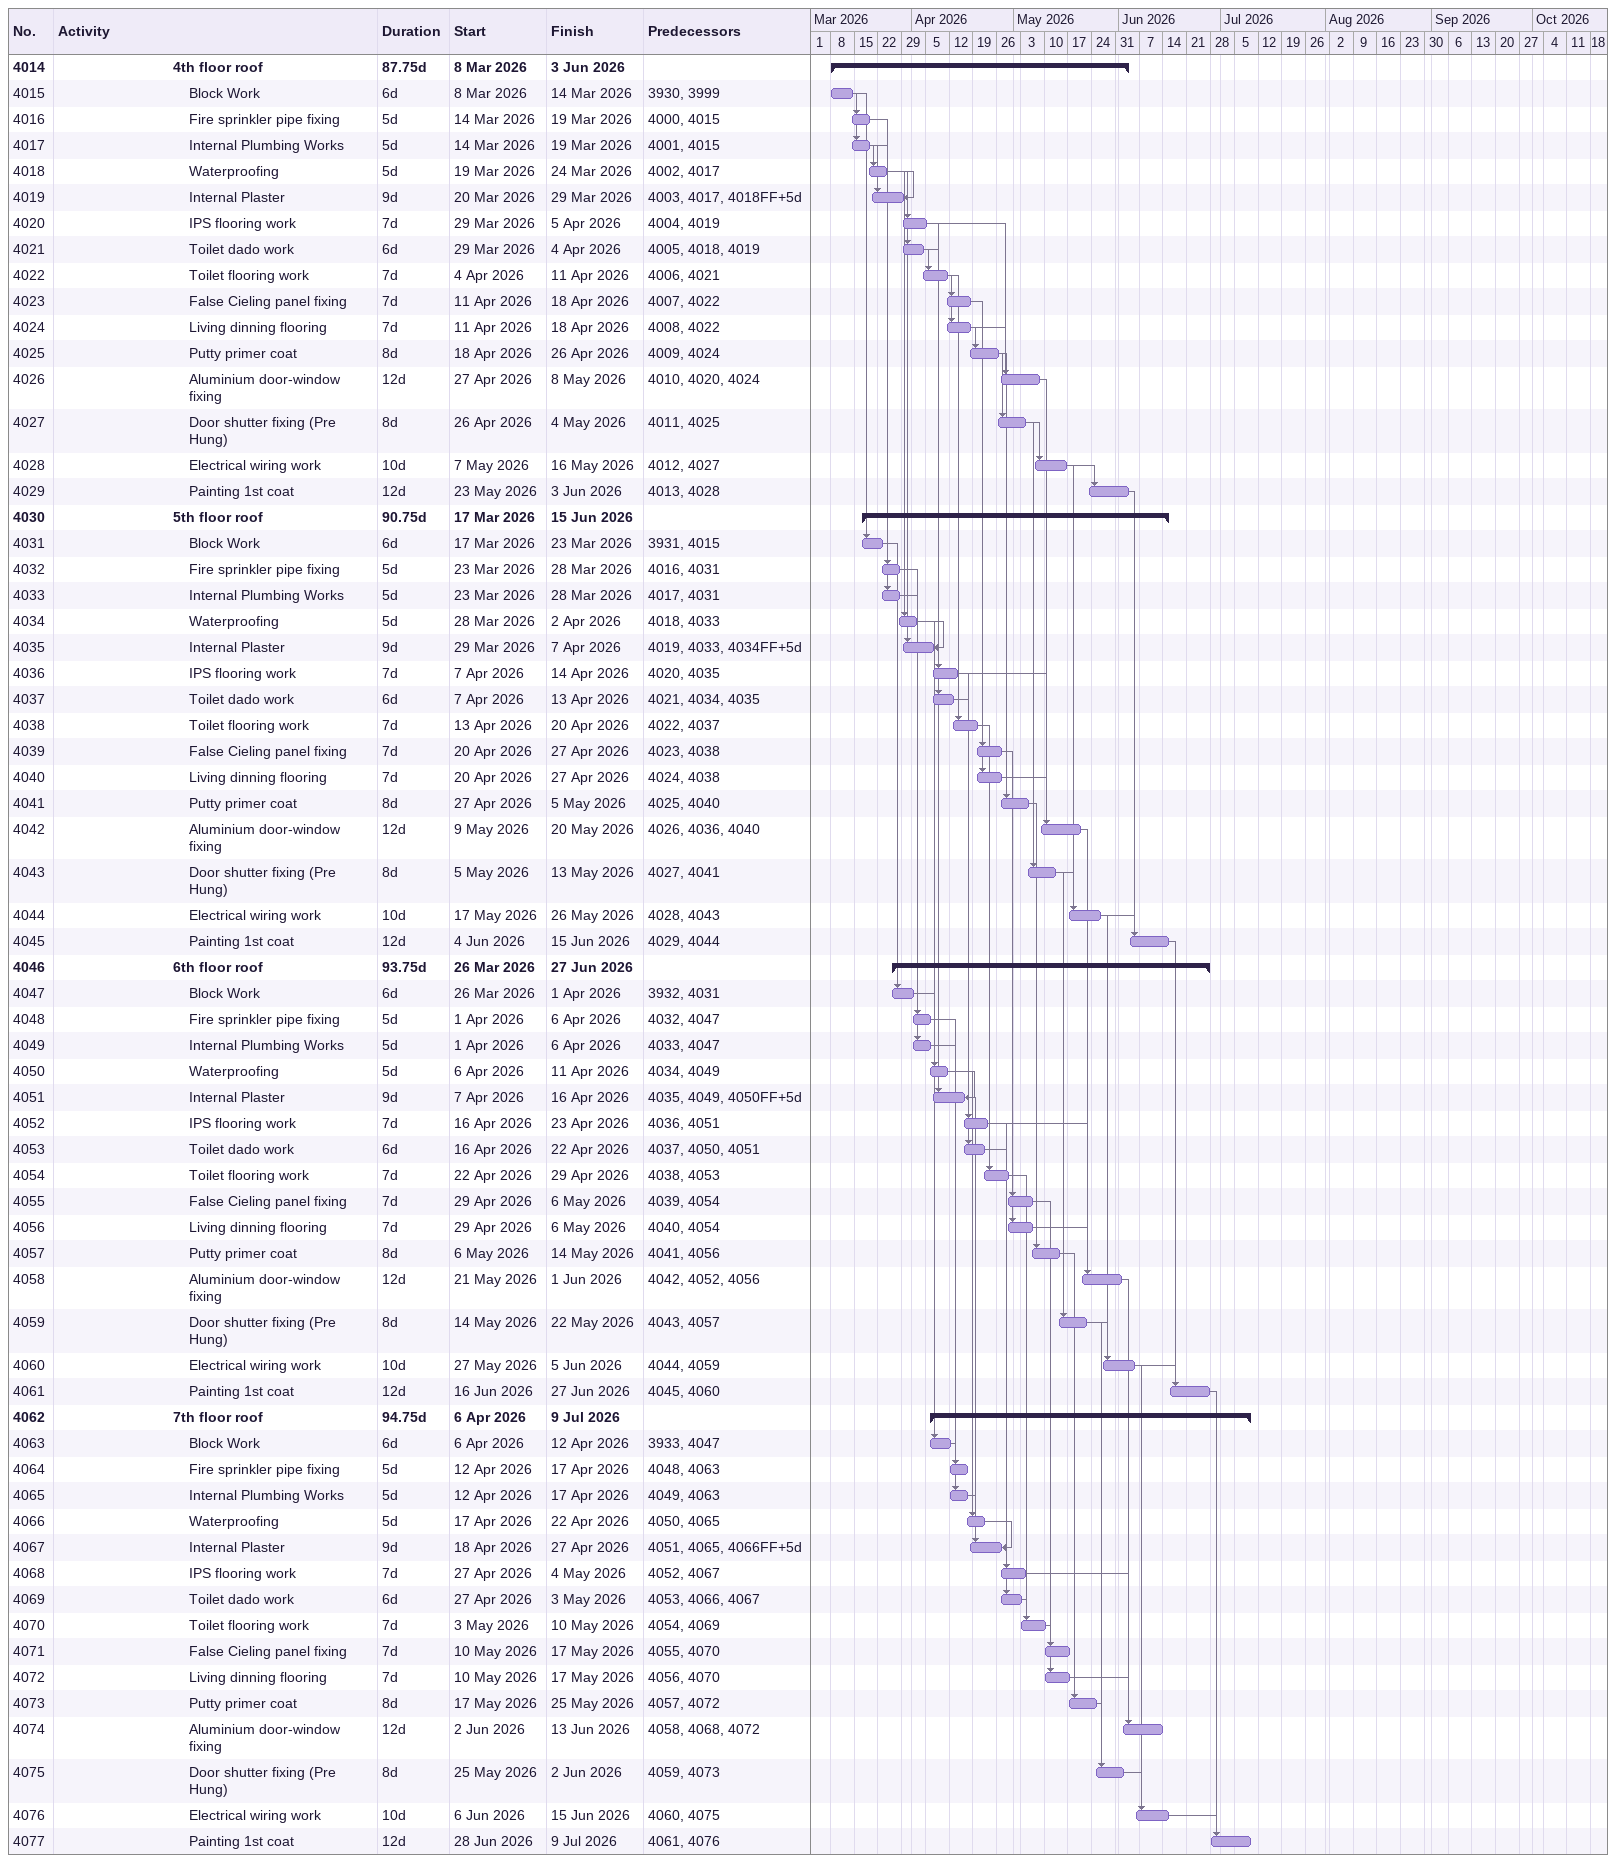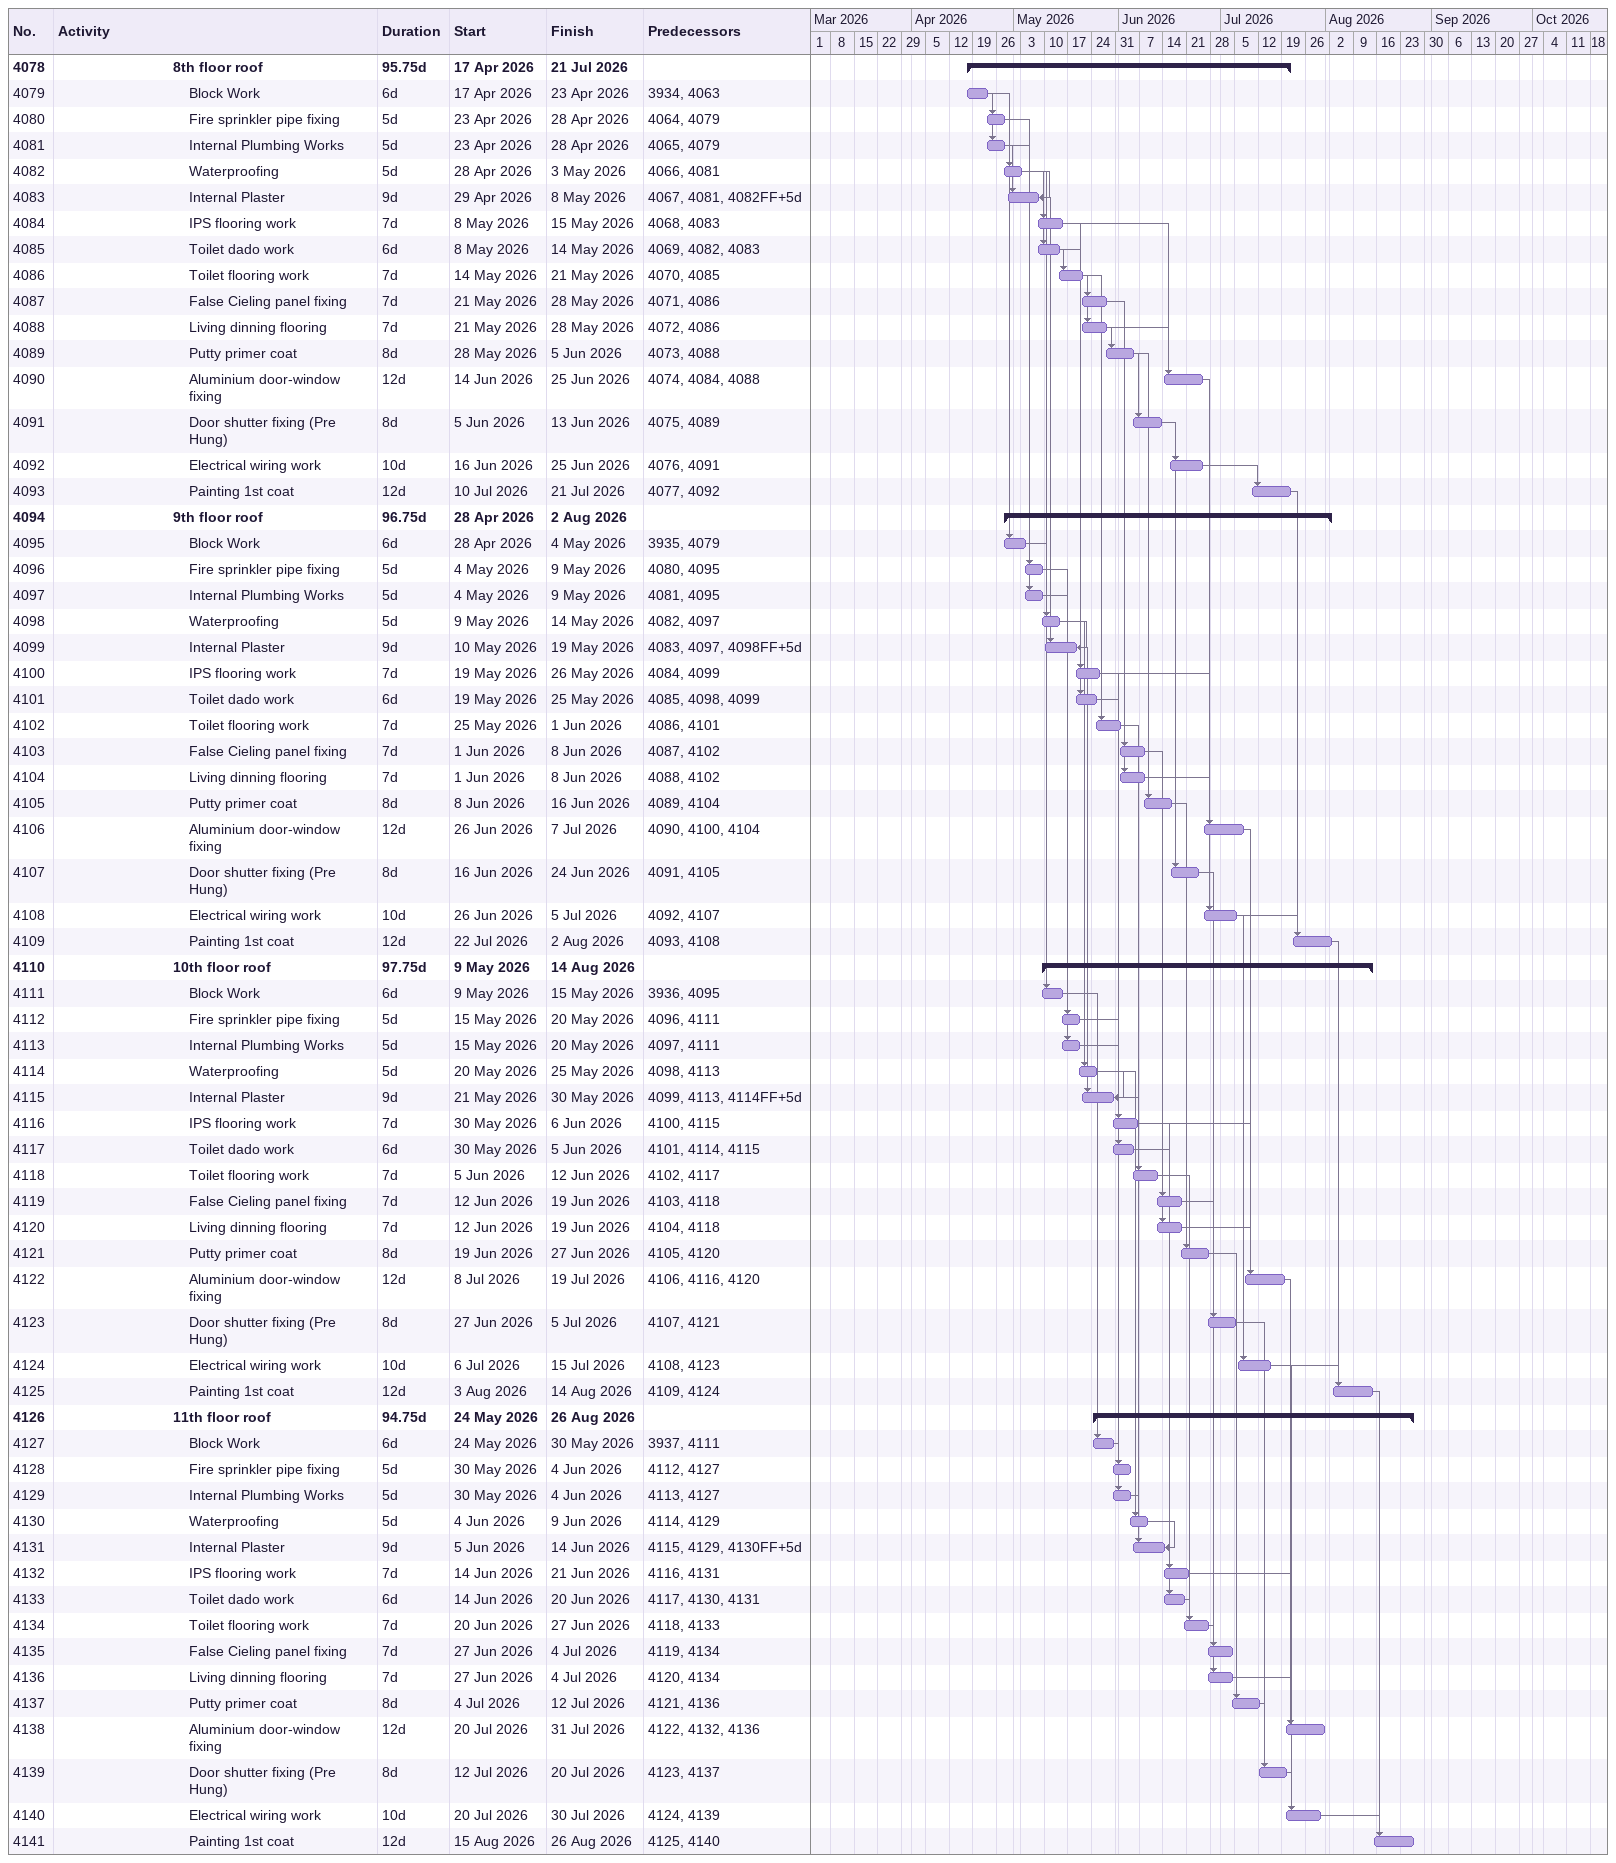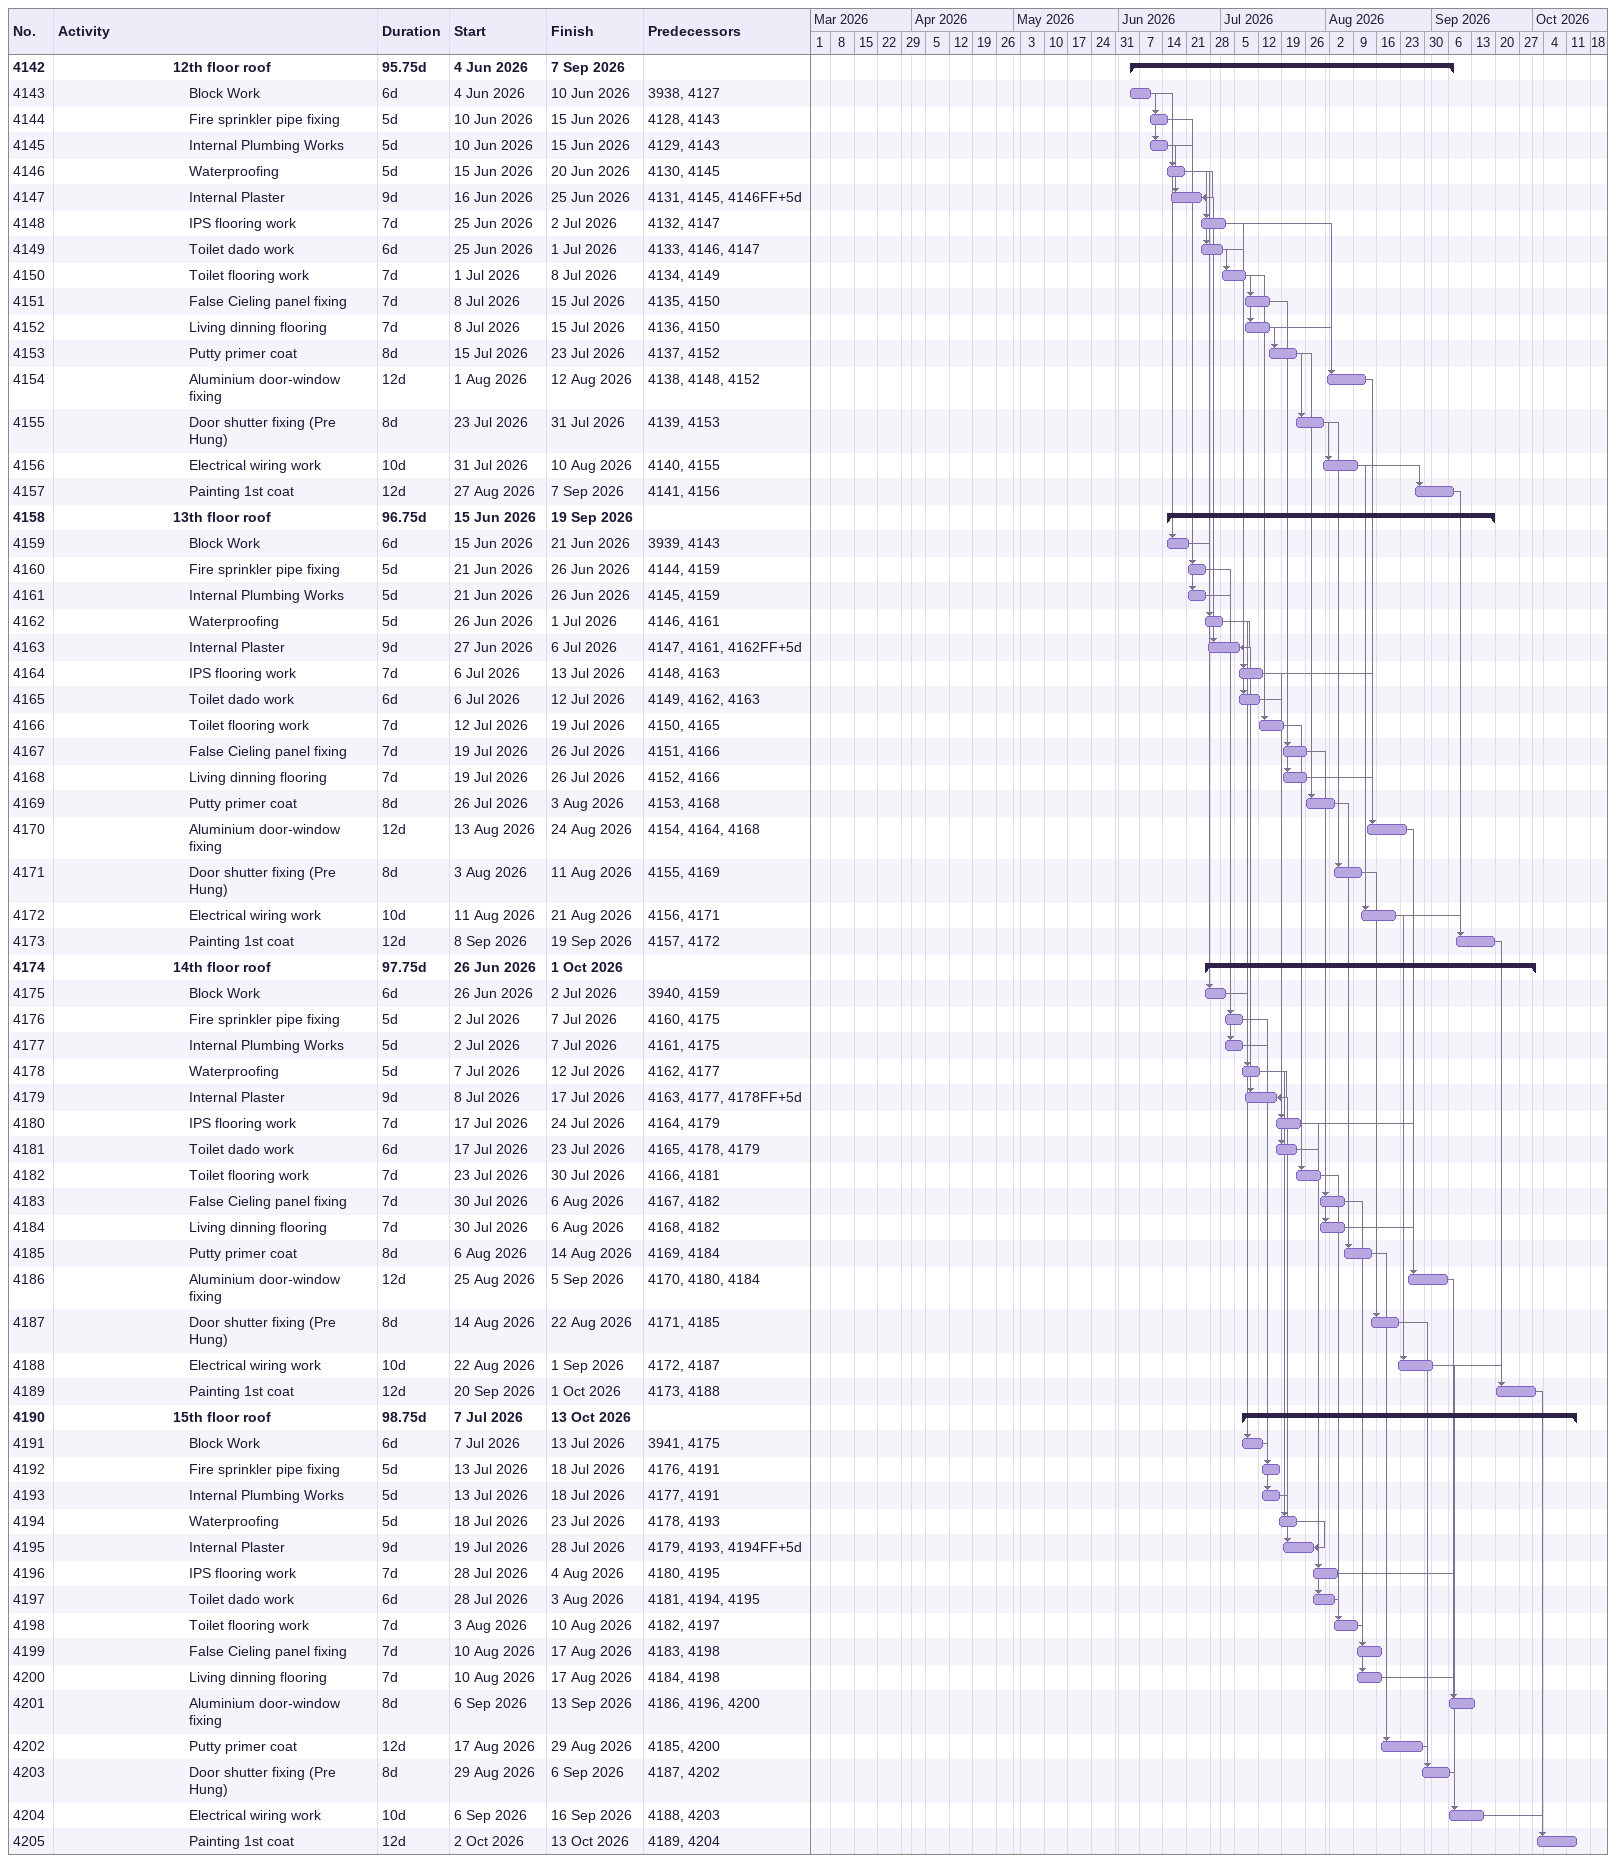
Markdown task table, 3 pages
| ID | Level | Task | Duration | Start | Finish | Predecessors |
|---|---|---|---|---|---|---|
| 4014 | 8 | **4th floor roof** | 87.75d | 2026-03-08 | 2026-06-03 |  |
| 4015 | 9 | Block Work | 6d | 2026-03-08 | 2026-03-14 | 3930, 3999 |
| 4016 | 9 | Fire sprinkler pipe fixing | 5d | 2026-03-14 | 2026-03-19 | 4000, 4015 |
| 4017 | 9 | Internal Plumbing Works | 5d | 2026-03-14 | 2026-03-19 | 4001, 4015 |
| 4018 | 9 | Waterproofing | 5d | 2026-03-19 | 2026-03-24 | 4002, 4017 |
| 4019 | 9 | Internal Plaster | 9d | 2026-03-20 | 2026-03-29 | 4003, 4017, 4018FF+5d |
| 4020 | 9 | IPS flooring work | 7d | 2026-03-29 | 2026-04-05 | 4004, 4019 |
| 4021 | 9 | Toilet dado work | 6d | 2026-03-29 | 2026-04-04 | 4005, 4018, 4019 |
| 4022 | 9 | Toilet flooring work | 7d | 2026-04-04 | 2026-04-11 | 4006, 4021 |
| 4023 | 9 | False Cieling panel fixing | 7d | 2026-04-11 | 2026-04-18 | 4007, 4022 |
| 4024 | 9 | Living dinning flooring | 7d | 2026-04-11 | 2026-04-18 | 4008, 4022 |
| 4025 | 9 | Putty primer coat | 8d | 2026-04-18 | 2026-04-26 | 4009, 4024 |
| 4026 | 9 | Aluminium door-window fixing | 12d | 2026-04-27 | 2026-05-08 | 4010, 4020, 4024 |
| 4027 | 9 | Door shutter fixing (Pre Hung) | 8d | 2026-04-26 | 2026-05-04 | 4011, 4025 |
| 4028 | 9 | Electrical wiring work | 10d | 2026-05-07 | 2026-05-16 | 4012, 4027 |
| 4029 | 9 | Painting 1st coat | 12d | 2026-05-23 | 2026-06-03 | 4013, 4028 |
| 4030 | 8 | **5th floor roof** | 90.75d | 2026-03-17 | 2026-06-15 |  |
| 4031 | 9 | Block Work | 6d | 2026-03-17 | 2026-03-23 | 3931, 4015 |
| 4032 | 9 | Fire sprinkler pipe fixing | 5d | 2026-03-23 | 2026-03-28 | 4016, 4031 |
| 4033 | 9 | Internal Plumbing Works | 5d | 2026-03-23 | 2026-03-28 | 4017, 4031 |
| 4034 | 9 | Waterproofing | 5d | 2026-03-28 | 2026-04-02 | 4018, 4033 |
| 4035 | 9 | Internal Plaster | 9d | 2026-03-29 | 2026-04-07 | 4019, 4033, 4034FF+5d |
| 4036 | 9 | IPS flooring work | 7d | 2026-04-07 | 2026-04-14 | 4020, 4035 |
| 4037 | 9 | Toilet dado work | 6d | 2026-04-07 | 2026-04-13 | 4021, 4034, 4035 |
| 4038 | 9 | Toilet flooring work | 7d | 2026-04-13 | 2026-04-20 | 4022, 4037 |
| 4039 | 9 | False Cieling panel fixing | 7d | 2026-04-20 | 2026-04-27 | 4023, 4038 |
| 4040 | 9 | Living dinning flooring | 7d | 2026-04-20 | 2026-04-27 | 4024, 4038 |
| 4041 | 9 | Putty primer coat | 8d | 2026-04-27 | 2026-05-05 | 4025, 4040 |
| 4042 | 9 | Aluminium door-window fixing | 12d | 2026-05-09 | 2026-05-20 | 4026, 4036, 4040 |
| 4043 | 9 | Door shutter fixing (Pre Hung) | 8d | 2026-05-05 | 2026-05-13 | 4027, 4041 |
| 4044 | 9 | Electrical wiring work | 10d | 2026-05-17 | 2026-05-26 | 4028, 4043 |
| 4045 | 9 | Painting 1st coat | 12d | 2026-06-04 | 2026-06-15 | 4029, 4044 |
| 4046 | 8 | **6th floor roof** | 93.75d | 2026-03-26 | 2026-06-27 |  |
| 4047 | 9 | Block Work | 6d | 2026-03-26 | 2026-04-01 | 3932, 4031 |
| 4048 | 9 | Fire sprinkler pipe fixing | 5d | 2026-04-01 | 2026-04-06 | 4032, 4047 |
| 4049 | 9 | Internal Plumbing Works | 5d | 2026-04-01 | 2026-04-06 | 4033, 4047 |
| 4050 | 9 | Waterproofing | 5d | 2026-04-06 | 2026-04-11 | 4034, 4049 |
| 4051 | 9 | Internal Plaster | 9d | 2026-04-07 | 2026-04-16 | 4035, 4049, 4050FF+5d |
| 4052 | 9 | IPS flooring work | 7d | 2026-04-16 | 2026-04-23 | 4036, 4051 |
| 4053 | 9 | Toilet dado work | 6d | 2026-04-16 | 2026-04-22 | 4037, 4050, 4051 |
| 4054 | 9 | Toilet flooring work | 7d | 2026-04-22 | 2026-04-29 | 4038, 4053 |
| 4055 | 9 | False Cieling panel fixing | 7d | 2026-04-29 | 2026-05-06 | 4039, 4054 |
| 4056 | 9 | Living dinning flooring | 7d | 2026-04-29 | 2026-05-06 | 4040, 4054 |
| 4057 | 9 | Putty primer coat | 8d | 2026-05-06 | 2026-05-14 | 4041, 4056 |
| 4058 | 9 | Aluminium door-window fixing | 12d | 2026-05-21 | 2026-06-01 | 4042, 4052, 4056 |
| 4059 | 9 | Door shutter fixing (Pre Hung) | 8d | 2026-05-14 | 2026-05-22 | 4043, 4057 |
| 4060 | 9 | Electrical wiring work | 10d | 2026-05-27 | 2026-06-05 | 4044, 4059 |
| 4061 | 9 | Painting 1st coat | 12d | 2026-06-16 | 2026-06-27 | 4045, 4060 |
| 4062 | 8 | **7th floor roof** | 94.75d | 2026-04-06 | 2026-07-09 |  |
| 4063 | 9 | Block Work | 6d | 2026-04-06 | 2026-04-12 | 3933, 4047 |
| 4064 | 9 | Fire sprinkler pipe fixing | 5d | 2026-04-12 | 2026-04-17 | 4048, 4063 |
| 4065 | 9 | Internal Plumbing Works | 5d | 2026-04-12 | 2026-04-17 | 4049, 4063 |
| 4066 | 9 | Waterproofing | 5d | 2026-04-17 | 2026-04-22 | 4050, 4065 |
| 4067 | 9 | Internal Plaster | 9d | 2026-04-18 | 2026-04-27 | 4051, 4065, 4066FF+5d |
| 4068 | 9 | IPS flooring work | 7d | 2026-04-27 | 2026-05-04 | 4052, 4067 |
| 4069 | 9 | Toilet dado work | 6d | 2026-04-27 | 2026-05-03 | 4053, 4066, 4067 |
| 4070 | 9 | Toilet flooring work | 7d | 2026-05-03 | 2026-05-10 | 4054, 4069 |
| 4071 | 9 | False Cieling panel fixing | 7d | 2026-05-10 | 2026-05-17 | 4055, 4070 |
| 4072 | 9 | Living dinning flooring | 7d | 2026-05-10 | 2026-05-17 | 4056, 4070 |
| 4073 | 9 | Putty primer coat | 8d | 2026-05-17 | 2026-05-25 | 4057, 4072 |
| 4074 | 9 | Aluminium door-window fixing | 12d | 2026-06-02 | 2026-06-13 | 4058, 4068, 4072 |
| 4075 | 9 | Door shutter fixing (Pre Hung) | 8d | 2026-05-25 | 2026-06-02 | 4059, 4073 |
| 4076 | 9 | Electrical wiring work | 10d | 2026-06-06 | 2026-06-15 | 4060, 4075 |
| 4077 | 9 | Painting 1st coat | 12d | 2026-06-28 | 2026-07-09 | 4061, 4076 |
| 4078 | 8 | **8th floor roof** | 95.75d | 2026-04-17 | 2026-07-21 |  |
| 4079 | 9 | Block Work | 6d | 2026-04-17 | 2026-04-23 | 3934, 4063 |
| 4080 | 9 | Fire sprinkler pipe fixing | 5d | 2026-04-23 | 2026-04-28 | 4064, 4079 |
| 4081 | 9 | Internal Plumbing Works | 5d | 2026-04-23 | 2026-04-28 | 4065, 4079 |
| 4082 | 9 | Waterproofing | 5d | 2026-04-28 | 2026-05-03 | 4066, 4081 |
| 4083 | 9 | Internal Plaster | 9d | 2026-04-29 | 2026-05-08 | 4067, 4081, 4082FF+5d |
| 4084 | 9 | IPS flooring work | 7d | 2026-05-08 | 2026-05-15 | 4068, 4083 |
| 4085 | 9 | Toilet dado work | 6d | 2026-05-08 | 2026-05-14 | 4069, 4082, 4083 |
| 4086 | 9 | Toilet flooring work | 7d | 2026-05-14 | 2026-05-21 | 4070, 4085 |
| 4087 | 9 | False Cieling panel fixing | 7d | 2026-05-21 | 2026-05-28 | 4071, 4086 |
| 4088 | 9 | Living dinning flooring | 7d | 2026-05-21 | 2026-05-28 | 4072, 4086 |
| 4089 | 9 | Putty primer coat | 8d | 2026-05-28 | 2026-06-05 | 4073, 4088 |
| 4090 | 9 | Aluminium door-window fixing | 12d | 2026-06-14 | 2026-06-25 | 4074, 4084, 4088 |
| 4091 | 9 | Door shutter fixing (Pre Hung) | 8d | 2026-06-05 | 2026-06-13 | 4075, 4089 |
| 4092 | 9 | Electrical wiring work | 10d | 2026-06-16 | 2026-06-25 | 4076, 4091 |
| 4093 | 9 | Painting 1st coat | 12d | 2026-07-10 | 2026-07-21 | 4077, 4092 |
| 4094 | 8 | **9th floor roof** | 96.75d | 2026-04-28 | 2026-08-02 |  |
| 4095 | 9 | Block Work | 6d | 2026-04-28 | 2026-05-04 | 3935, 4079 |
| 4096 | 9 | Fire sprinkler pipe fixing | 5d | 2026-05-04 | 2026-05-09 | 4080, 4095 |
| 4097 | 9 | Internal Plumbing Works | 5d | 2026-05-04 | 2026-05-09 | 4081, 4095 |
| 4098 | 9 | Waterproofing | 5d | 2026-05-09 | 2026-05-14 | 4082, 4097 |
| 4099 | 9 | Internal Plaster | 9d | 2026-05-10 | 2026-05-19 | 4083, 4097, 4098FF+5d |
| 4100 | 9 | IPS flooring work | 7d | 2026-05-19 | 2026-05-26 | 4084, 4099 |
| 4101 | 9 | Toilet dado work | 6d | 2026-05-19 | 2026-05-25 | 4085, 4098, 4099 |
| 4102 | 9 | Toilet flooring work | 7d | 2026-05-25 | 2026-06-01 | 4086, 4101 |
| 4103 | 9 | False Cieling panel fixing | 7d | 2026-06-01 | 2026-06-08 | 4087, 4102 |
| 4104 | 9 | Living dinning flooring | 7d | 2026-06-01 | 2026-06-08 | 4088, 4102 |
| 4105 | 9 | Putty primer coat | 8d | 2026-06-08 | 2026-06-16 | 4089, 4104 |
| 4106 | 9 | Aluminium door-window fixing | 12d | 2026-06-26 | 2026-07-07 | 4090, 4100, 4104 |
| 4107 | 9 | Door shutter fixing (Pre Hung) | 8d | 2026-06-16 | 2026-06-24 | 4091, 4105 |
| 4108 | 9 | Electrical wiring work | 10d | 2026-06-26 | 2026-07-05 | 4092, 4107 |
| 4109 | 9 | Painting 1st coat | 12d | 2026-07-22 | 2026-08-02 | 4093, 4108 |
| 4110 | 8 | **10th floor roof** | 97.75d | 2026-05-09 | 2026-08-14 |  |
| 4111 | 9 | Block Work | 6d | 2026-05-09 | 2026-05-15 | 3936, 4095 |
| 4112 | 9 | Fire sprinkler pipe fixing | 5d | 2026-05-15 | 2026-05-20 | 4096, 4111 |
| 4113 | 9 | Internal Plumbing Works | 5d | 2026-05-15 | 2026-05-20 | 4097, 4111 |
| 4114 | 9 | Waterproofing | 5d | 2026-05-20 | 2026-05-25 | 4098, 4113 |
| 4115 | 9 | Internal Plaster | 9d | 2026-05-21 | 2026-05-30 | 4099, 4113, 4114FF+5d |
| 4116 | 9 | IPS flooring work | 7d | 2026-05-30 | 2026-06-06 | 4100, 4115 |
| 4117 | 9 | Toilet dado work | 6d | 2026-05-30 | 2026-06-05 | 4101, 4114, 4115 |
| 4118 | 9 | Toilet flooring work | 7d | 2026-06-05 | 2026-06-12 | 4102, 4117 |
| 4119 | 9 | False Cieling panel fixing | 7d | 2026-06-12 | 2026-06-19 | 4103, 4118 |
| 4120 | 9 | Living dinning flooring | 7d | 2026-06-12 | 2026-06-19 | 4104, 4118 |
| 4121 | 9 | Putty primer coat | 8d | 2026-06-19 | 2026-06-27 | 4105, 4120 |
| 4122 | 9 | Aluminium door-window fixing | 12d | 2026-07-08 | 2026-07-19 | 4106, 4116, 4120 |
| 4123 | 9 | Door shutter fixing (Pre Hung) | 8d | 2026-06-27 | 2026-07-05 | 4107, 4121 |
| 4124 | 9 | Electrical wiring work | 10d | 2026-07-06 | 2026-07-15 | 4108, 4123 |
| 4125 | 9 | Painting 1st coat | 12d | 2026-08-03 | 2026-08-14 | 4109, 4124 |
| 4126 | 8 | **11th floor roof** | 94.75d | 2026-05-24 | 2026-08-26 |  |
| 4127 | 9 | Block Work | 6d | 2026-05-24 | 2026-05-30 | 3937, 4111 |
| 4128 | 9 | Fire sprinkler pipe fixing | 5d | 2026-05-30 | 2026-06-04 | 4112, 4127 |
| 4129 | 9 | Internal Plumbing Works | 5d | 2026-05-30 | 2026-06-04 | 4113, 4127 |
| 4130 | 9 | Waterproofing | 5d | 2026-06-04 | 2026-06-09 | 4114, 4129 |
| 4131 | 9 | Internal Plaster | 9d | 2026-06-05 | 2026-06-14 | 4115, 4129, 4130FF+5d |
| 4132 | 9 | IPS flooring work | 7d | 2026-06-14 | 2026-06-21 | 4116, 4131 |
| 4133 | 9 | Toilet dado work | 6d | 2026-06-14 | 2026-06-20 | 4117, 4130, 4131 |
| 4134 | 9 | Toilet flooring work | 7d | 2026-06-20 | 2026-06-27 | 4118, 4133 |
| 4135 | 9 | False Cieling panel fixing | 7d | 2026-06-27 | 2026-07-04 | 4119, 4134 |
| 4136 | 9 | Living dinning flooring | 7d | 2026-06-27 | 2026-07-04 | 4120, 4134 |
| 4137 | 9 | Putty primer coat | 8d | 2026-07-04 | 2026-07-12 | 4121, 4136 |
| 4138 | 9 | Aluminium door-window fixing | 12d | 2026-07-20 | 2026-07-31 | 4122, 4132, 4136 |
| 4139 | 9 | Door shutter fixing (Pre Hung) | 8d | 2026-07-12 | 2026-07-20 | 4123, 4137 |
| 4140 | 9 | Electrical wiring work | 10d | 2026-07-20 | 2026-07-30 | 4124, 4139 |
| 4141 | 9 | Painting 1st coat | 12d | 2026-08-15 | 2026-08-26 | 4125, 4140 |
| 4142 | 8 | **12th floor roof** | 95.75d | 2026-06-04 | 2026-09-07 |  |
| 4143 | 9 | Block Work | 6d | 2026-06-04 | 2026-06-10 | 3938, 4127 |
| 4144 | 9 | Fire sprinkler pipe fixing | 5d | 2026-06-10 | 2026-06-15 | 4128, 4143 |
| 4145 | 9 | Internal Plumbing Works | 5d | 2026-06-10 | 2026-06-15 | 4129, 4143 |
| 4146 | 9 | Waterproofing | 5d | 2026-06-15 | 2026-06-20 | 4130, 4145 |
| 4147 | 9 | Internal Plaster | 9d | 2026-06-16 | 2026-06-25 | 4131, 4145, 4146FF+5d |
| 4148 | 9 | IPS flooring work | 7d | 2026-06-25 | 2026-07-02 | 4132, 4147 |
| 4149 | 9 | Toilet dado work | 6d | 2026-06-25 | 2026-07-01 | 4133, 4146, 4147 |
| 4150 | 9 | Toilet flooring work | 7d | 2026-07-01 | 2026-07-08 | 4134, 4149 |
| 4151 | 9 | False Cieling panel fixing | 7d | 2026-07-08 | 2026-07-15 | 4135, 4150 |
| 4152 | 9 | Living dinning flooring | 7d | 2026-07-08 | 2026-07-15 | 4136, 4150 |
| 4153 | 9 | Putty primer coat | 8d | 2026-07-15 | 2026-07-23 | 4137, 4152 |
| 4154 | 9 | Aluminium door-window fixing | 12d | 2026-08-01 | 2026-08-12 | 4138, 4148, 4152 |
| 4155 | 9 | Door shutter fixing (Pre Hung) | 8d | 2026-07-23 | 2026-07-31 | 4139, 4153 |
| 4156 | 9 | Electrical wiring work | 10d | 2026-07-31 | 2026-08-10 | 4140, 4155 |
| 4157 | 9 | Painting 1st coat | 12d | 2026-08-27 | 2026-09-07 | 4141, 4156 |
| 4158 | 8 | **13th floor roof** | 96.75d | 2026-06-15 | 2026-09-19 |  |
| 4159 | 9 | Block Work | 6d | 2026-06-15 | 2026-06-21 | 3939, 4143 |
| 4160 | 9 | Fire sprinkler pipe fixing | 5d | 2026-06-21 | 2026-06-26 | 4144, 4159 |
| 4161 | 9 | Internal Plumbing Works | 5d | 2026-06-21 | 2026-06-26 | 4145, 4159 |
| 4162 | 9 | Waterproofing | 5d | 2026-06-26 | 2026-07-01 | 4146, 4161 |
| 4163 | 9 | Internal Plaster | 9d | 2026-06-27 | 2026-07-06 | 4147, 4161, 4162FF+5d |
| 4164 | 9 | IPS flooring work | 7d | 2026-07-06 | 2026-07-13 | 4148, 4163 |
| 4165 | 9 | Toilet dado work | 6d | 2026-07-06 | 2026-07-12 | 4149, 4162, 4163 |
| 4166 | 9 | Toilet flooring work | 7d | 2026-07-12 | 2026-07-19 | 4150, 4165 |
| 4167 | 9 | False Cieling panel fixing | 7d | 2026-07-19 | 2026-07-26 | 4151, 4166 |
| 4168 | 9 | Living dinning flooring | 7d | 2026-07-19 | 2026-07-26 | 4152, 4166 |
| 4169 | 9 | Putty primer coat | 8d | 2026-07-26 | 2026-08-03 | 4153, 4168 |
| 4170 | 9 | Aluminium door-window fixing | 12d | 2026-08-13 | 2026-08-24 | 4154, 4164, 4168 |
| 4171 | 9 | Door shutter fixing (Pre Hung) | 8d | 2026-08-03 | 2026-08-11 | 4155, 4169 |
| 4172 | 9 | Electrical wiring work | 10d | 2026-08-11 | 2026-08-21 | 4156, 4171 |
| 4173 | 9 | Painting 1st coat | 12d | 2026-09-08 | 2026-09-19 | 4157, 4172 |
| 4174 | 8 | **14th floor roof** | 97.75d | 2026-06-26 | 2026-10-01 |  |
| 4175 | 9 | Block Work | 6d | 2026-06-26 | 2026-07-02 | 3940, 4159 |
| 4176 | 9 | Fire sprinkler pipe fixing | 5d | 2026-07-02 | 2026-07-07 | 4160, 4175 |
| 4177 | 9 | Internal Plumbing Works | 5d | 2026-07-02 | 2026-07-07 | 4161, 4175 |
| 4178 | 9 | Waterproofing | 5d | 2026-07-07 | 2026-07-12 | 4162, 4177 |
| 4179 | 9 | Internal Plaster | 9d | 2026-07-08 | 2026-07-17 | 4163, 4177, 4178FF+5d |
| 4180 | 9 | IPS flooring work | 7d | 2026-07-17 | 2026-07-24 | 4164, 4179 |
| 4181 | 9 | Toilet dado work | 6d | 2026-07-17 | 2026-07-23 | 4165, 4178, 4179 |
| 4182 | 9 | Toilet flooring work | 7d | 2026-07-23 | 2026-07-30 | 4166, 4181 |
| 4183 | 9 | False Cieling panel fixing | 7d | 2026-07-30 | 2026-08-06 | 4167, 4182 |
| 4184 | 9 | Living dinning flooring | 7d | 2026-07-30 | 2026-08-06 | 4168, 4182 |
| 4185 | 9 | Putty primer coat | 8d | 2026-08-06 | 2026-08-14 | 4169, 4184 |
| 4186 | 9 | Aluminium door-window fixing | 12d | 2026-08-25 | 2026-09-05 | 4170, 4180, 4184 |
| 4187 | 9 | Door shutter fixing (Pre Hung) | 8d | 2026-08-14 | 2026-08-22 | 4171, 4185 |
| 4188 | 9 | Electrical wiring work | 10d | 2026-08-22 | 2026-09-01 | 4172, 4187 |
| 4189 | 9 | Painting 1st coat | 12d | 2026-09-20 | 2026-10-01 | 4173, 4188 |
| 4190 | 8 | **15th floor roof** | 98.75d | 2026-07-07 | 2026-10-13 |  |
| 4191 | 9 | Block Work | 6d | 2026-07-07 | 2026-07-13 | 3941, 4175 |
| 4192 | 9 | Fire sprinkler pipe fixing | 5d | 2026-07-13 | 2026-07-18 | 4176, 4191 |
| 4193 | 9 | Internal Plumbing Works | 5d | 2026-07-13 | 2026-07-18 | 4177, 4191 |
| 4194 | 9 | Waterproofing | 5d | 2026-07-18 | 2026-07-23 | 4178, 4193 |
| 4195 | 9 | Internal Plaster | 9d | 2026-07-19 | 2026-07-28 | 4179, 4193, 4194FF+5d |
| 4196 | 9 | IPS flooring work | 7d | 2026-07-28 | 2026-08-04 | 4180, 4195 |
| 4197 | 9 | Toilet dado work | 6d | 2026-07-28 | 2026-08-03 | 4181, 4194, 4195 |
| 4198 | 9 | Toilet flooring work | 7d | 2026-08-03 | 2026-08-10 | 4182, 4197 |
| 4199 | 9 | False Cieling panel fixing | 7d | 2026-08-10 | 2026-08-17 | 4183, 4198 |
| 4200 | 9 | Living dinning flooring | 7d | 2026-08-10 | 2026-08-17 | 4184, 4198 |
| 4201 | 9 | Aluminium door-window fixing | 8d | 2026-09-06 | 2026-09-13 | 4186, 4196, 4200 |
| 4202 | 9 | Putty primer coat | 12d | 2026-08-17 | 2026-08-29 | 4185, 4200 |
| 4203 | 9 | Door shutter fixing (Pre Hung) | 8d | 2026-08-29 | 2026-09-06 | 4187, 4202 |
| 4204 | 9 | Electrical wiring work | 10d | 2026-09-06 | 2026-09-16 | 4188, 4203 |
| 4205 | 9 | Painting 1st coat | 12d | 2026-10-02 | 2026-10-13 | 4189, 4204 |
